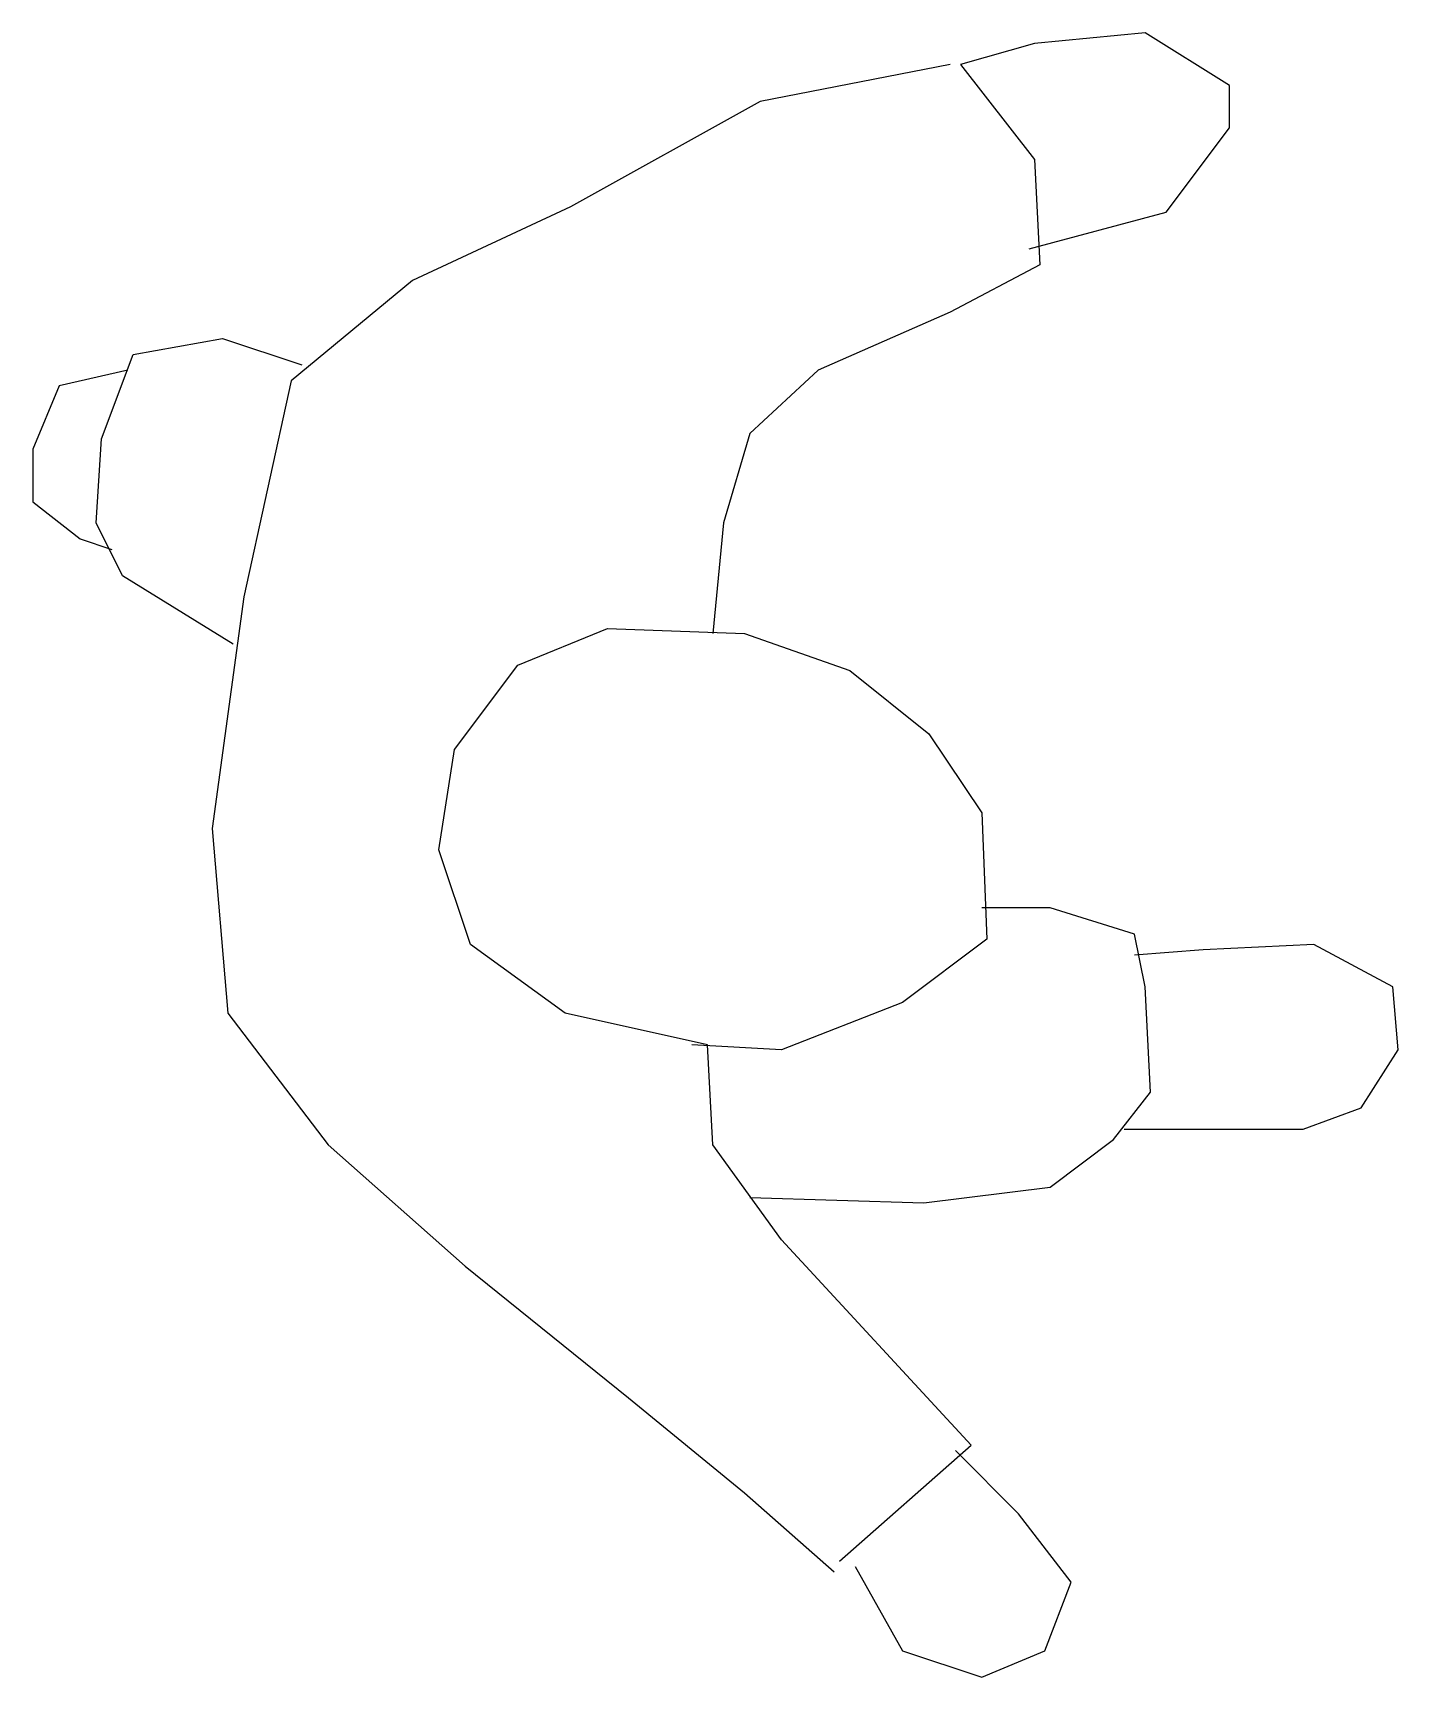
# Model space of a CAD drawing. Header units: millimetres. Extents: x -1480.269 to -1479.566, y 1863.336 to 1864.183.
import ezdxf

# ---------------------------------------------------------------- set-up
doc = ezdxf.new("R2010")
doc.units = ezdxf.units.MM
doc.header["$LTSCALE"] = 10
doc.layers.add('Humanos', color=2, linetype='Continuous')

msp = doc.modelspace()

# ---------------------------------------------------------------- linework, layer by layer
at = {"layer": 'Humanos'}
for p, q in [((-1479.69648, 1864.18273), (-1479.75349, 1864.1773)), ((-1479.65305, 1864.15559), (-1479.69648, 1864.18273)), ((-1479.75349, 1864.1773), (-1479.79149, 1864.16645)), ((-1479.79692, 1864.16645), (-1479.89464, 1864.14745)), ((-1479.79149, 1864.16645), (-1479.75349, 1864.11759)), ((-1479.65305, 1864.13387), (-1479.65305, 1864.15559)), ((-1479.89464, 1864.14745), (-1479.99236, 1864.09316)), ((-1479.68562, 1864.09044), (-1479.65305, 1864.13387)), ((-1479.75349, 1864.11759), (-1479.75077, 1864.0633)), ((-1479.99236, 1864.09316), (-1480.07379, 1864.05515)), ((-1479.7562, 1864.07144), (-1479.68562, 1864.09044)), ((-1479.75077, 1864.0633), (-1479.79692, 1864.03887)), ((-1480.07379, 1864.05515), (-1480.13622, 1864.00358)), ((-1479.79692, 1864.03887), (-1479.86478, 1864.00901)), ((-1480.21766, 1864.01715), (-1480.17151, 1864.02529)), ((-1480.17151, 1864.02529), (-1480.13079, 1864.01172)), ((-1480.23394, 1863.97372), (-1480.21766, 1864.01715)), ((-1480.22037, 1864.00901), (-1480.25566, 1864.00086)), ((-1479.86478, 1864.00901), (-1479.90007, 1863.97644)), ((-1480.25566, 1864.00086), (-1480.26923, 1863.96829)), ((-1480.13622, 1864.00358), (-1480.16065, 1863.89229)), ((-1479.90007, 1863.97644), (-1479.91364, 1863.93029)), ((-1480.26923, 1863.96829), (-1480.26923, 1863.94115)), ((-1480.23666, 1863.93029), (-1480.23394, 1863.97372)), ((-1480.26923, 1863.94115), (-1480.2448, 1863.92215)), ((-1480.22309, 1863.90315), (-1480.23666, 1863.93029)), ((-1479.91364, 1863.93029), (-1479.91907, 1863.87329)), ((-1480.2448, 1863.92215), (-1480.22851, 1863.91672)), ((-1480.16608, 1863.86786), (-1480.22309, 1863.90315)), ((-1480.16065, 1863.89229), (-1480.17694, 1863.77285)), ((-1480.0195, 1863.857), (-1479.97335, 1863.876)), ((-1479.97335, 1863.876), (-1479.90278, 1863.87329)), ((-1479.90278, 1863.87329), (-1479.84849, 1863.85429)), ((-1480.05208, 1863.81357), (-1480.0195, 1863.857)), ((-1479.84849, 1863.85429), (-1479.80777, 1863.82171)), ((-1480.06022, 1863.76199), (-1480.05208, 1863.81357)), ((-1479.80777, 1863.82171), (-1479.78063, 1863.781)), ((-1479.78063, 1863.781), (-1479.77792, 1863.71585)), ((-1480.17694, 1863.77285), (-1480.16879, 1863.67785)), ((-1480.04393, 1863.71313), (-1480.06022, 1863.76199)), ((-1479.74534, 1863.73214), (-1479.78063, 1863.73214)), ((-1479.70191, 1863.71856), (-1479.74534, 1863.73214)), ((-1479.99507, 1863.67785), (-1480.04393, 1863.71313)), ((-1479.77792, 1863.71585), (-1479.82135, 1863.68328)), ((-1479.69648, 1863.69142), (-1479.70191, 1863.71856)), ((-1479.60962, 1863.71313), (-1479.66662, 1863.71042)), ((-1479.56891, 1863.69142), (-1479.60962, 1863.71313)), ((-1479.66662, 1863.71042), (-1479.70191, 1863.7077)), ((-1479.69377, 1863.63713), (-1479.69648, 1863.69142)), ((-1479.56619, 1863.65885), (-1479.56891, 1863.69142)), ((-1480.16879, 1863.67785), (-1480.11722, 1863.60999)), ((-1479.92178, 1863.66156), (-1479.99507, 1863.67785)), ((-1479.82135, 1863.68328), (-1479.88378, 1863.65885)), ((-1479.88378, 1863.65885), (-1479.92992, 1863.66156)), ((-1479.91907, 1863.60999), (-1479.92178, 1863.66156)), ((-1479.58519, 1863.62899), (-1479.56619, 1863.65885)), ((-1479.71277, 1863.6127), (-1479.69377, 1863.63713)), ((-1479.61505, 1863.61813), (-1479.58519, 1863.62899)), ((-1479.74534, 1863.58827), (-1479.71277, 1863.6127)), ((-1479.70734, 1863.61813), (-1479.61505, 1863.61813)), ((-1480.11722, 1863.60999), (-1480.04665, 1863.54755)), ((-1479.88378, 1863.56113), (-1479.91907, 1863.60999)), ((-1479.81049, 1863.58013), (-1479.74534, 1863.58827)), ((-1479.90007, 1863.58284), (-1479.81049, 1863.58013)), ((-1479.78606, 1863.45526), (-1479.88378, 1863.56113)), ((-1480.04665, 1863.54755), (-1479.9625, 1863.47969)), ((-1479.9625, 1863.47969), (-1479.90278, 1863.43083)), ((-1479.85392, 1863.39554), (-1479.78606, 1863.45526)), ((-1479.76163, 1863.41997), (-1479.7942, 1863.45255)), ((-1479.90278, 1863.43083), (-1479.85664, 1863.39011)), ((-1479.73449, 1863.38469), (-1479.76163, 1863.41997)), ((-1479.84578, 1863.39283), (-1479.82135, 1863.3494)), ((-1479.74806, 1863.3494), (-1479.73449, 1863.38469)), ((-1479.82135, 1863.3494), (-1479.78063, 1863.33583)), ((-1479.78063, 1863.33583), (-1479.74806, 1863.3494))]:
    msp.add_line(p, q, dxfattribs=at)

doc.saveas('drawing.dxf')
